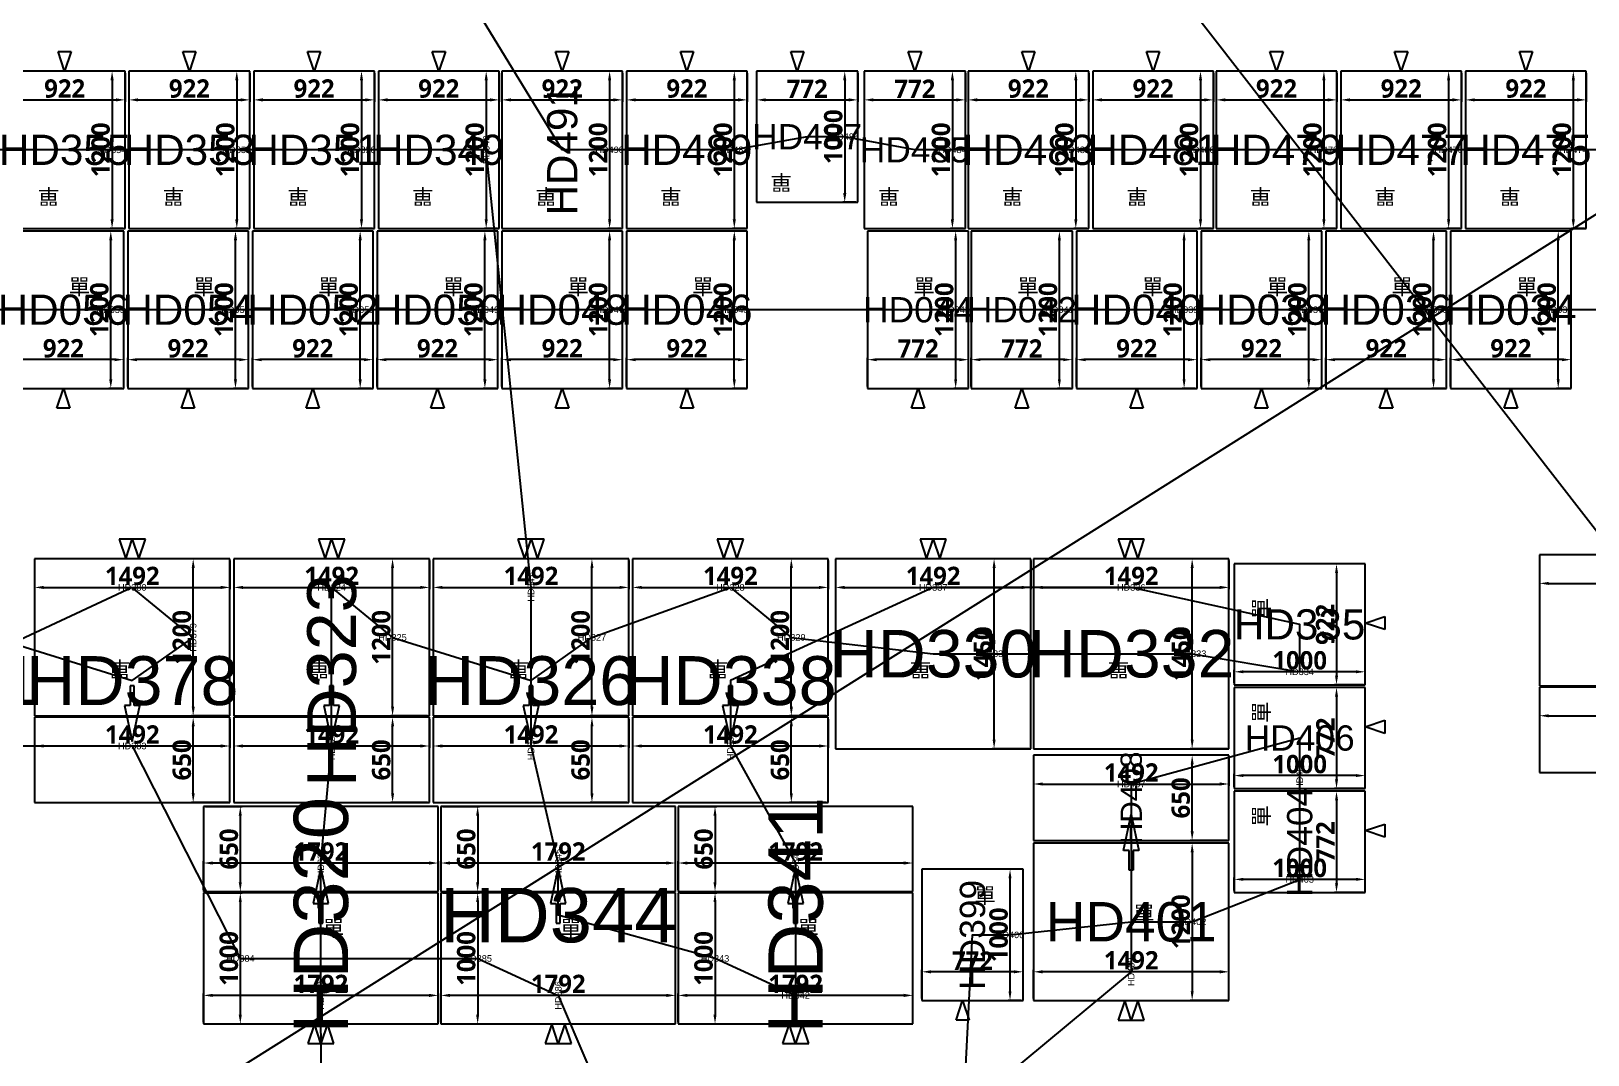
# Model space of a CAD drawing. Header units: millimetres. Extents: x -5972 to 42157, y -1056 to 27932.
# Drawn here: x 23987 to 35871, y 12348 to 20159 of the extents above; entities that cross this region are included whole.
import ezdxf
from ezdxf.enums import TextEntityAlignment as Align

# ---------------------------------------------------------------- set-up
doc = ezdxf.new("R2010")
doc.units = ezdxf.units.MM
for name, color, linetype in [('PREDICTION_ROUTE', 5, 'Continuous'), ('ROUTE_TEXT', 3, 'Continuous'), ('動線', 6, 'Continuous'), ('單層倉', 5, 'Continuous'), ('文字', 7, 'Continuous'), ('標註', 252, 'Continuous')]:
    doc.layers.add(name, color=color, linetype=linetype)
doc.styles.get("Standard").update_dxf_attribs({"font": 'arial.ttf'})
doc.styles.add('新細明體', font='')
doc.styles.add('黑體', font='')
doc.styles.get('新細明體').set_extended_font_data('PMingLiU')
doc.styles.get('黑體').set_extended_font_data('Microsoft JhengHei', bold=True)

msp = doc.modelspace()

# ---------------------------------------------------------------- linework, layer by layer
at = {"layer": 'PREDICTION_ROUTE'}
for points in [[(36247, 15946), (32009, 21402), (31431, 26332), (31431, 26994), (31431, 27442), (30816, 26664), (30386, 26714), (30024, 26714), (28543, 26994), (28543, 27442), (27928, 26664), (27518, 26714), (27231, 26714), (28543, 26332), (32638, 26664), (33253, 26332), (34460, 26664), (34925, 26994), (34925, 27442), (36162, 26714)], [(41557, 22301), (8144, 1286)], [(36350, 19254), (35760, 19254), (35398, 19254), (34808, 19254), (34446, 19254), (33856, 19254), (33494, 19254), (32914, 19254), (32552, 19254), (31962, 19254), (31600, 19254), (31020, 19254), (30733, 19254), (30198, 19354), (29911, 19354), (29355, 19254), (28993, 19254), (28403, 19254), (28041, 19254), (26727, 21402)], [(26205, 11065), (26199, 12802), (26199, 13414), (26199, 13812), (26281, 14705), (26281, 15204), (26281, 15915), (26746, 15534), (27803, 15204), (28268, 15534), (29325, 15915), (29790, 15534), (30873, 15409), (31338, 15409), (32385, 15409), (32850, 15409), (33671, 15271), (33671, 15633), (32385, 15915), (30873, 15915), (29325, 15204), (29325, 14705), (29823, 13812), (29823, 13414), (29823, 12802), (29208, 13084), (28011, 13414), (28011, 13812), (27803, 14705), (27803, 15915), (27461, 19254), (27099, 19254), (26509, 19254), (26147, 19254), (25557, 19254), (25195, 19254), (24605, 19254), (24243, 19254), (23663, 19254)], [(36875, 18034), (35645, 18034), (35283, 18034), (34693, 18034), (34331, 18034), (33741, 18034), (33379, 18034), (32789, 18034), (32427, 18034), (31837, 18034), (31550, 18034), (31045, 18034), (30758, 18034), (29355, 18034), (28993, 18034), (28403, 18034), (28041, 18034), (27451, 18034), (27089, 18034), (26499, 18034), (26137, 18034), (25547, 18034), (25185, 18034), (24595, 18034), (24233, 18034), (23643, 18034)], [(23702, 15534), (24759, 15204), (25224, 15534), (24759, 15915), (23237, 15204)], [(31061, 11065), (31173, 13264), (31460, 13264), (32385, 13364), (32850, 13364), (33671, 13687), (33671, 13974), (33671, 14479), (33671, 14766), (32385, 14415), (32385, 14309), (32385, 12982), (26205, 7853)], [(23237, 14705), (24759, 14705), (25584, 13084), (27396, 13084), (28011, 12802), (28916, 10684)]]:
    msp.add_lwpolyline(points, dxfattribs=at)
at = {"layer": '動線', "lineweight": -3}
for p, q in [((24243, 19854), (24193, 20004)), ((24193, 20004), (24293, 20004)), ((24243, 19854), (24193, 20004)), ((24193, 20004), (24293, 20004)), ((24293, 20004), (24243, 19854)), ((24293, 20004), (24243, 19854)), ((25195, 19854), (25145, 20004)), ((25145, 20004), (25245, 20004)), ((25195, 19854), (25145, 20004)), ((25145, 20004), (25245, 20004)), ((25245, 20004), (25195, 19854)), ((25245, 20004), (25195, 19854)), ((26147, 19854), (26097, 20004)), ((26097, 20004), (26197, 20004)), ((26147, 19854), (26097, 20004)), ((26097, 20004), (26197, 20004)), ((26197, 20004), (26147, 19854)), ((26197, 20004), (26147, 19854)), ((27099, 19854), (27049, 20004)), ((27049, 20004), (27149, 20004)), ((27099, 19854), (27049, 20004)), ((27049, 20004), (27149, 20004)), ((27149, 20004), (27099, 19854)), ((27149, 20004), (27099, 19854)), ((28041, 19854), (27991, 20004)), ((27991, 20004), (28091, 20004)), ((28041, 19854), (27991, 20004)), ((27991, 20004), (28091, 20004)), ((28091, 20004), (28041, 19854)), ((28091, 20004), (28041, 19854)), ((28993, 19854), (28943, 20004)), ((28943, 20004), (29043, 20004)), ((28993, 19854), (28943, 20004)), ((28943, 20004), (29043, 20004)), ((29043, 20004), (28993, 19854)), ((29043, 20004), (28993, 19854)), ((29836, 19854), (29786, 20004)), ((29786, 20004), (29886, 20004)), ((29836, 19854), (29786, 20004)), ((29786, 20004), (29886, 20004)), ((29886, 20004), (29836, 19854)), ((29886, 20004), (29836, 19854)), ((30733, 19854), (30683, 20004)), ((30683, 20004), (30783, 20004)), ((30783, 20004), (30733, 19854)), ((31600, 19854), (31550, 20004)), ((31550, 20004), (31650, 20004)), ((31600, 19854), (31550, 20004)), ((31550, 20004), (31650, 20004)), ((31650, 20004), (31600, 19854)), ((31650, 20004), (31600, 19854)), ((32552, 19854), (32502, 20004)), ((32502, 20004), (32602, 20004)), ((32552, 19854), (32502, 20004)), ((32502, 20004), (32602, 20004)), ((32602, 20004), (32552, 19854)), ((32602, 20004), (32552, 19854)), ((33494, 19854), (33444, 20004)), ((33444, 20004), (33544, 20004)), ((33494, 19854), (33444, 20004)), ((33444, 20004), (33544, 20004)), ((33544, 20004), (33494, 19854)), ((33544, 20004), (33494, 19854)), ((34446, 19854), (34396, 20004)), ((34396, 20004), (34496, 20004)), ((34446, 19854), (34396, 20004)), ((34396, 20004), (34496, 20004)), ((34496, 20004), (34446, 19854)), ((34496, 20004), (34446, 19854)), ((35398, 19854), (35348, 20004)), ((35348, 20004), (35448, 20004)), ((35398, 19854), (35348, 20004)), ((35348, 20004), (35448, 20004)), ((35448, 20004), (35398, 19854)), ((35448, 20004), (35398, 19854)), ((24183, 17284), (24233, 17434)), ((24183, 17284), (24233, 17434)), ((24233, 17434), (24283, 17284)), ((24233, 17434), (24283, 17284)), ((25135, 17284), (25185, 17434)), ((25135, 17284), (25185, 17434)), ((25185, 17434), (25235, 17284)), ((25185, 17434), (25235, 17284)), ((26087, 17284), (26137, 17434)), ((26137, 17434), (26187, 17284)), ((27039, 17284), (27089, 17434)), ((27039, 17284), (27089, 17434)), ((27089, 17434), (27139, 17284)), ((27089, 17434), (27139, 17284)), ((27991, 17284), (28041, 17434)), ((27991, 17284), (28041, 17434)), ((28041, 17434), (28091, 17284)), ((28041, 17434), (28091, 17284)), ((28943, 17284), (28993, 17434)), ((28943, 17284), (28993, 17434)), ((28993, 17434), (29043, 17284)), ((28993, 17434), (29043, 17284)), ((30708, 17284), (30758, 17434)), ((30708, 17284), (30758, 17434)), ((30758, 17434), (30808, 17284)), ((30758, 17434), (30808, 17284)), ((31500, 17284), (31550, 17434)), ((31500, 17284), (31550, 17434)), ((31550, 17434), (31600, 17284)), ((31550, 17434), (31600, 17284)), ((32377, 17284), (32427, 17434)), ((32427, 17434), (32477, 17284)), ((33329, 17284), (33379, 17434)), ((33329, 17284), (33379, 17434)), ((33379, 17434), (33429, 17284)), ((33379, 17434), (33429, 17284)), ((34281, 17284), (34331, 17434)), ((34281, 17284), (34331, 17434)), ((34331, 17434), (34381, 17284)), ((34331, 17434), (34381, 17284)), ((35233, 17284), (35283, 17434)), ((35233, 17284), (35283, 17434)), ((35283, 17434), (35333, 17284)), ((35283, 17434), (35333, 17284)), ((24283, 17284), (24183, 17284)), ((24283, 17284), (24183, 17284)), ((25235, 17284), (25135, 17284)), ((25235, 17284), (25135, 17284)), ((26187, 17284), (26087, 17284)), ((27139, 17284), (27039, 17284)), ((27139, 17284), (27039, 17284)), ((28091, 17284), (27991, 17284)), ((28091, 17284), (27991, 17284)), ((29043, 17284), (28943, 17284)), ((29043, 17284), (28943, 17284)), ((30808, 17284), (30708, 17284)), ((30808, 17284), (30708, 17284)), ((31600, 17284), (31500, 17284)), ((31600, 17284), (31500, 17284)), ((32477, 17284), (32377, 17284)), ((33429, 17284), (33329, 17284)), ((33429, 17284), (33329, 17284)), ((34381, 17284), (34281, 17284)), ((34381, 17284), (34281, 17284)), ((35333, 17284), (35233, 17284)), ((35333, 17284), (35233, 17284)), ((24759, 16284), (24659, 16284)), ((24659, 16284), (24709, 16134)), ((24709, 16134), (24759, 16284)), ((24859, 16284), (24759, 16284)), ((24759, 16284), (24809, 16134)), ((24809, 16134), (24859, 16284)), ((26281, 16284), (26181, 16284)), ((26181, 16284), (26231, 16134)), ((26231, 16134), (26281, 16284)), ((26381, 16284), (26281, 16284)), ((26281, 16284), (26331, 16134)), ((26331, 16134), (26381, 16284)), ((27803, 16284), (27703, 16284)), ((27703, 16284), (27753, 16134)), ((27753, 16134), (27803, 16284)), ((27903, 16284), (27803, 16284)), ((27803, 16284), (27853, 16134)), ((27853, 16134), (27903, 16284)), ((29325, 16284), (29225, 16284)), ((29225, 16284), (29275, 16134)), ((29275, 16134), (29325, 16284)), ((29425, 16284), (29325, 16284)), ((29325, 16284), (29375, 16134)), ((29375, 16134), (29425, 16284)), ((30873, 16284), (30773, 16284)), ((30773, 16284), (30823, 16134)), ((30823, 16134), (30873, 16284)), ((30973, 16284), (30873, 16284)), ((30873, 16284), (30923, 16134)), ((30923, 16134), (30973, 16284)), ((32385, 16284), (32285, 16284)), ((32285, 16284), (32335, 16134)), ((32335, 16134), (32385, 16284)), ((32485, 16284), (32385, 16284)), ((32385, 16284), (32435, 16134)), ((32435, 16134), (32485, 16284)), ((34171, 15643), (34321, 15693)), ((34171, 15643), (34321, 15693)), ((34321, 15693), (34321, 15593)), ((34321, 15693), (34321, 15593)), ((34321, 15593), (34171, 15643)), ((34321, 15593), (34171, 15643)), ((24774, 15165), (24744, 15165)), ((24744, 15165), (24744, 15015)), ((24774, 15015), (24774, 15165)), ((26296, 15165), (26266, 15165)), ((26266, 15165), (26266, 15015)), ((26296, 15015), (26296, 15165)), ((27818, 15165), (27788, 15165)), ((27788, 15165), (27788, 15015)), ((27818, 15015), (27818, 15165)), ((29340, 15165), (29310, 15165)), ((29310, 15165), (29310, 15015)), ((29340, 15015), (29340, 15165)), ((24744, 15015), (24700, 15015)), ((24700, 15015), (24759, 14740)), ((24759, 14740), (24818, 15015)), ((24818, 15015), (24774, 15015)), ((26266, 15015), (26222, 15015)), ((26222, 15015), (26281, 14740)), ((26281, 14740), (26340, 15015)), ((26340, 15015), (26296, 15015)), ((27788, 15015), (27744, 15015)), ((27744, 15015), (27803, 14740)), ((27803, 14740), (27862, 15015)), ((27862, 15015), (27818, 15015)), ((29310, 15015), (29266, 15015)), ((29266, 15015), (29325, 14740)), ((29325, 14740), (29384, 15015)), ((29384, 15015), (29340, 15015)), ((34171, 14851), (34321, 14901)), ((34171, 14851), (34321, 14901)), ((34321, 14901), (34321, 14801)), ((34321, 14901), (34321, 14801)), ((34321, 14801), (34171, 14851)), ((34321, 14801), (34171, 14851)), ((32326, 13908), (32385, 14183)), ((32385, 14183), (32444, 13908)), ((34171, 14059), (34321, 14109)), ((34171, 14059), (34321, 14109)), ((34321, 14009), (34171, 14059)), ((34321, 14009), (34171, 14059)), ((34321, 14109), (34321, 14009)), ((34321, 14109), (34321, 14009)), ((32370, 13908), (32326, 13908)), ((32370, 13758), (32370, 13908)), ((32400, 13908), (32400, 13758)), ((32444, 13908), (32400, 13908)), ((26199, 13778), (26140, 13503)), ((26258, 13503), (26199, 13778)), ((28011, 13778), (27952, 13503)), ((28070, 13503), (28011, 13778)), ((29823, 13778), (29764, 13503)), ((29882, 13503), (29823, 13778)), ((32400, 13758), (32370, 13758)), ((26140, 13503), (26184, 13503)), ((26184, 13503), (26184, 13353)), ((26214, 13353), (26214, 13503)), ((26214, 13503), (26258, 13503)), ((27952, 13503), (27996, 13503)), ((27996, 13503), (27996, 13353)), ((28026, 13353), (28026, 13503)), ((28026, 13503), (28070, 13503)), ((29764, 13503), (29808, 13503)), ((29808, 13503), (29808, 13353)), ((29838, 13353), (29838, 13503)), ((29838, 13503), (29882, 13503)), ((26184, 13353), (26214, 13353)), ((27996, 13353), (28026, 13353)), ((29808, 13353), (29838, 13353)), ((31048, 12614), (31098, 12764)), ((31048, 12614), (31098, 12764)), ((31098, 12764), (31148, 12614)), ((31098, 12764), (31148, 12614)), ((32335, 12764), (32285, 12614)), ((32385, 12614), (32335, 12764)), ((32435, 12764), (32385, 12614)), ((32485, 12614), (32435, 12764)), ((31148, 12614), (31048, 12614)), ((31148, 12614), (31048, 12614)), ((32285, 12614), (32385, 12614)), ((32385, 12614), (32485, 12614)), ((26149, 12584), (26099, 12434)), ((26199, 12434), (26149, 12584)), ((26249, 12584), (26199, 12434)), ((26299, 12434), (26249, 12584)), ((27961, 12584), (27911, 12434)), ((28011, 12434), (27961, 12584)), ((28061, 12584), (28011, 12434)), ((28111, 12434), (28061, 12584)), ((29773, 12584), (29723, 12434)), ((29823, 12434), (29773, 12584)), ((29873, 12584), (29823, 12434)), ((29923, 12434), (29873, 12584)), ((26099, 12434), (26199, 12434)), ((26199, 12434), (26299, 12434)), ((27911, 12434), (28011, 12434)), ((28011, 12434), (28111, 12434)), ((29723, 12434), (29823, 12434)), ((29823, 12434), (29923, 12434))]:
    msp.add_line(p, q, dxfattribs=at)
at = {"layer": '單層倉'}
for p, q in [((24704, 19854), (23782, 19854)), ((24704, 18654), (24704, 19854)), ((25656, 19854), (24734, 19854)), ((24734, 19854), (24734, 18654)), ((25656, 18654), (25656, 19854)), ((26608, 19854), (25686, 19854)), ((25686, 19854), (25686, 18654)), ((26608, 18654), (26608, 19854)), ((27560, 19854), (26638, 19854)), ((26638, 19854), (26638, 18654)), ((27560, 18654), (27560, 19854)), ((28502, 19854), (27580, 19854)), ((27580, 19854), (27580, 18654)), ((28502, 18654), (28502, 19854)), ((29454, 19854), (28532, 19854)), ((28532, 19854), (28532, 18654)), ((29454, 18654), (29454, 19854)), ((30297, 19854), (29525, 19854)), ((29525, 19854), (29525, 18854)), ((30297, 18854), (30297, 19854)), ((31119, 19854), (30347, 19854)), ((30347, 19854), (30347, 18654)), ((31119, 18654), (31119, 19854)), ((32061, 19854), (31139, 19854)), ((31139, 19854), (31139, 18654)), ((32061, 18654), (32061, 19854)), ((33013, 19854), (32091, 19854)), ((32091, 19854), (32091, 18654)), ((33013, 18654), (33013, 19854)), ((33955, 19854), (33033, 19854)), ((33033, 19854), (33033, 18654)), ((33955, 18654), (33955, 19854)), ((34907, 19854), (33985, 19854)), ((33985, 19854), (33985, 18654)), ((34907, 18654), (34907, 19854)), ((35859, 19854), (34937, 19854)), ((34937, 19854), (34937, 18654)), ((35859, 18654), (35859, 19854)), ((29525, 18854), (30297, 18854)), ((24694, 18634), (23772, 18634)), ((23782, 18654), (24704, 18654)), ((24694, 17434), (24694, 18634)), ((25646, 18634), (24724, 18634)), ((24724, 18634), (24724, 17434)), ((24734, 18654), (25656, 18654)), ((25646, 17434), (25646, 18634)), ((26598, 18634), (25676, 18634)), ((25676, 18634), (25676, 17434)), ((25686, 18654), (26608, 18654)), ((26598, 17434), (26598, 18634)), ((27550, 18634), (26628, 18634)), ((26628, 18634), (26628, 17434)), ((26638, 18654), (27560, 18654)), ((27550, 17434), (27550, 18634)), ((27580, 18654), (28502, 18654)), ((28502, 18634), (27580, 18634)), ((27580, 18634), (27580, 17434)), ((28502, 17434), (28502, 18634)), ((28532, 18654), (29454, 18654)), ((29454, 18634), (28532, 18634)), ((28532, 18634), (28532, 17434)), ((29454, 17434), (29454, 18634)), ((30347, 18654), (31119, 18654)), ((31144, 18634), (30372, 18634)), ((30372, 18634), (30372, 17434)), ((31139, 18654), (32061, 18654)), ((31144, 17434), (31144, 18634)), ((31936, 18634), (31164, 18634)), ((31164, 18634), (31164, 17434)), ((31936, 17434), (31936, 18634)), ((32888, 18634), (31966, 18634)), ((31966, 18634), (31966, 17434)), ((32091, 18654), (33013, 18654)), ((32888, 17434), (32888, 18634)), ((33840, 18634), (32918, 18634)), ((32918, 18634), (32918, 17434)), ((33033, 18654), (33955, 18654)), ((33840, 17434), (33840, 18634)), ((34792, 18634), (33870, 18634)), ((33870, 18634), (33870, 17434)), ((33985, 18654), (34907, 18654)), ((34792, 17434), (34792, 18634)), ((35744, 18634), (34822, 18634)), ((34822, 18634), (34822, 17434)), ((34937, 18654), (35859, 18654)), ((35744, 17434), (35744, 18634)), ((23772, 17434), (24694, 17434)), ((24724, 17434), (25646, 17434)), ((25676, 17434), (26598, 17434)), ((26628, 17434), (27550, 17434)), ((27580, 17434), (28502, 17434)), ((28532, 17434), (29454, 17434)), ((30372, 17434), (31144, 17434)), ((31164, 17434), (31936, 17434)), ((31966, 17434), (32888, 17434)), ((32918, 17434), (33840, 17434)), ((33870, 17434), (34792, 17434)), ((34822, 17434), (35744, 17434)), ((36993, 16164), (35501, 16164)), ((35501, 16164), (35501, 15164)), ((25505, 16134), (24013, 16134)), ((24013, 16134), (24013, 14934)), ((25505, 14934), (25505, 16134)), ((27027, 16134), (25535, 16134)), ((25535, 16134), (25535, 14934)), ((27027, 14934), (27027, 16134)), ((28549, 16134), (27057, 16134)), ((27057, 16134), (27057, 14934)), ((28549, 14934), (28549, 16134)), ((30071, 16134), (28579, 16134)), ((28579, 16134), (28579, 14934)), ((30071, 14934), (30071, 16134)), ((31619, 16134), (30127, 16134)), ((30127, 16134), (30127, 14684)), ((31619, 14684), (31619, 16134)), ((33131, 16134), (31639, 16134)), ((31639, 16134), (31639, 14684)), ((33131, 14684), (33131, 16134)), ((34171, 16094), (33171, 16094)), ((33171, 16094), (33171, 15172)), ((34171, 15172), (34171, 16094)), ((33171, 15172), (34171, 15172)), ((34171, 15152), (33171, 15152)), ((33171, 15152), (33171, 14380)), ((34171, 14380), (34171, 15152)), ((35501, 15164), (36993, 15164)), ((36993, 15154), (35501, 15154)), ((35501, 15154), (35501, 14504)), ((24013, 14934), (25505, 14934)), ((25505, 14924), (24013, 14924)), ((24013, 14924), (24013, 14274)), ((25505, 14274), (25505, 14924)), ((25535, 14934), (27027, 14934)), ((27027, 14924), (25535, 14924)), ((25535, 14924), (25535, 14274)), ((27027, 14274), (27027, 14924)), ((27057, 14934), (28549, 14934)), ((28549, 14924), (27057, 14924)), ((27057, 14924), (27057, 14274)), ((28549, 14274), (28549, 14924)), ((28579, 14934), (30071, 14934)), ((30071, 14924), (28579, 14924)), ((28579, 14924), (28579, 14274)), ((30071, 14274), (30071, 14924)), ((30127, 14684), (31619, 14684)), ((31639, 14684), (33131, 14684)), ((33131, 14634), (31639, 14634)), ((31639, 14634), (31639, 13984)), ((33131, 13984), (33131, 14634)), ((35501, 14504), (36993, 14504)), ((33171, 14380), (34171, 14380)), ((24013, 14274), (25505, 14274)), ((25535, 14274), (27027, 14274)), ((27057, 14274), (28549, 14274)), ((28579, 14274), (30071, 14274)), ((34171, 14360), (33171, 14360)), ((33171, 14360), (33171, 13588)), ((34171, 13588), (34171, 14360)), ((27095, 14244), (25303, 14244)), ((25303, 14244), (25303, 13594)), ((27095, 13594), (27095, 14244)), ((28907, 14244), (27115, 14244)), ((27115, 14244), (27115, 13594)), ((28907, 13594), (28907, 14244)), ((30719, 14244), (28927, 14244)), ((28927, 14244), (28927, 13594)), ((30719, 13594), (30719, 14244)), ((31639, 13984), (33131, 13984)), ((33131, 13964), (31639, 13964)), ((31639, 13964), (31639, 12764)), ((33131, 12764), (33131, 13964)), ((31559, 13764), (30787, 13764)), ((30787, 13764), (30787, 12764)), ((31559, 12764), (31559, 13764)), ((25303, 13594), (27095, 13594)), ((27095, 13584), (25303, 13584)), ((25303, 13584), (25303, 12584)), ((27095, 12584), (27095, 13584)), ((27115, 13594), (28907, 13594)), ((28907, 13584), (27115, 13584)), ((27115, 13584), (27115, 12584)), ((28907, 12584), (28907, 13584)), ((28927, 13594), (30719, 13594)), ((30719, 13584), (28927, 13584)), ((28927, 13584), (28927, 12584)), ((30719, 12584), (30719, 13584)), ((33171, 13588), (34171, 13588)), ((30787, 12764), (31559, 12764)), ((31639, 12764), (33131, 12764)), ((25303, 12584), (27095, 12584)), ((27115, 12584), (28907, 12584)), ((28927, 12584), (30719, 12584))]:
    msp.add_line(p, q, dxfattribs=at)
at = {"layer": '標註', "color": 251}
for p, q in [((24690, 19854), (24591, 19854)), ((24690, 19854), (24591, 19854)), ((25642, 19854), (25543, 19854)), ((25642, 19854), (25543, 19854)), ((26594, 19854), (26495, 19854)), ((26594, 19854), (26495, 19854)), ((27546, 19854), (27447, 19854)), ((27546, 19854), (27447, 19854)), ((28488, 19854), (28389, 19854)), ((28488, 19854), (28389, 19854)), ((29440, 19854), (29341, 19854)), ((30283, 19854), (30184, 19854)), ((30283, 19854), (30184, 19854)), ((31105, 19854), (31006, 19854)), ((31105, 19854), (31006, 19854)), ((32047, 19854), (31948, 19854)), ((32047, 19854), (31948, 19854)), ((32999, 19854), (32900, 19854)), ((32999, 19854), (32900, 19854)), ((33941, 19854), (33842, 19854)), ((33941, 19854), (33842, 19854)), ((34893, 19854), (34794, 19854)), ((34893, 19854), (34794, 19854)), ((35845, 19854), (35746, 19854)), ((35845, 19854), (35746, 19854)), ((24605, 19784), (24605, 18724)), ((24605, 19784), (24605, 18724)), ((24704, 19840), (24704, 19621)), ((24704, 19840), (24704, 19621)), ((24734, 19840), (24734, 19621)), ((24734, 19840), (24734, 19621)), ((25557, 19784), (25557, 18724)), ((25557, 19784), (25557, 18724)), ((25656, 19840), (25656, 19621)), ((25656, 19840), (25656, 19621)), ((25686, 19840), (25686, 19621)), ((25686, 19840), (25686, 19621)), ((26509, 19784), (26509, 18724)), ((26509, 19784), (26509, 18724)), ((26608, 19840), (26608, 19621)), ((26608, 19840), (26608, 19621)), ((26638, 19840), (26638, 19621)), ((26638, 19840), (26638, 19621)), ((27461, 19784), (27461, 18724)), ((27461, 19784), (27461, 18724)), ((27560, 19840), (27560, 19621)), ((27560, 19840), (27560, 19621)), ((27580, 19840), (27580, 19621)), ((27580, 19840), (27580, 19621)), ((28403, 19784), (28403, 18724)), ((28403, 19784), (28403, 18724)), ((28502, 19840), (28502, 19621)), ((28502, 19840), (28502, 19621)), ((28532, 19840), (28532, 19621)), ((28532, 19840), (28532, 19621)), ((29355, 19784), (29355, 18724)), ((29454, 19840), (29454, 19621)), ((29454, 19840), (29454, 19621)), ((29525, 19840), (29525, 19621)), ((29525, 19840), (29525, 19621)), ((30198, 19784), (30198, 18924)), ((30198, 19784), (30198, 18924)), ((30297, 19840), (30297, 19621)), ((30297, 19840), (30297, 19621)), ((30347, 19840), (30347, 19621)), ((30347, 19840), (30347, 19621)), ((31020, 19784), (31020, 18724)), ((31020, 19784), (31020, 18724)), ((31119, 19840), (31119, 19621)), ((31119, 19840), (31119, 19621)), ((31139, 19840), (31139, 19621)), ((31139, 19840), (31139, 19621)), ((31962, 19784), (31962, 18724)), ((31962, 19784), (31962, 18724)), ((32061, 19840), (32061, 19621)), ((32061, 19840), (32061, 19621)), ((32091, 19840), (32091, 19621)), ((32091, 19840), (32091, 19621)), ((32914, 19784), (32914, 18724)), ((32914, 19784), (32914, 18724)), ((33013, 19840), (33013, 19621)), ((33013, 19840), (33013, 19621)), ((33033, 19840), (33033, 19621)), ((33033, 19840), (33033, 19621)), ((33856, 19784), (33856, 18724)), ((33856, 19784), (33856, 18724)), ((33955, 19840), (33955, 19621)), ((33955, 19840), (33955, 19621)), ((33985, 19840), (33985, 19621)), ((33985, 19840), (33985, 19621)), ((34808, 19784), (34808, 18724)), ((34808, 19784), (34808, 18724)), ((34907, 19840), (34907, 19621)), ((34907, 19840), (34907, 19621)), ((34937, 19840), (34937, 19621)), ((34937, 19840), (34937, 19621)), ((35760, 19784), (35760, 18724)), ((35760, 19784), (35760, 18724)), ((35859, 19840), (35859, 19621)), ((35859, 19840), (35859, 19621)), ((23852, 19635), (24634, 19635)), ((23852, 19635), (24634, 19635)), ((24804, 19635), (25586, 19635)), ((24804, 19635), (25586, 19635)), ((25756, 19635), (26538, 19635)), ((25756, 19635), (26538, 19635)), ((26708, 19635), (27490, 19635)), ((26708, 19635), (27490, 19635)), ((27650, 19635), (28432, 19635)), ((27650, 19635), (28432, 19635)), ((28602, 19635), (29384, 19635)), ((28602, 19635), (29384, 19635)), ((29595, 19635), (30227, 19635)), ((29595, 19635), (30227, 19635)), ((30417, 19635), (31049, 19635)), ((30417, 19635), (31049, 19635)), ((31209, 19635), (31991, 19635)), ((31209, 19635), (31991, 19635)), ((32161, 19635), (32943, 19635)), ((32161, 19635), (32943, 19635)), ((33103, 19635), (33885, 19635)), ((33103, 19635), (33885, 19635)), ((34055, 19635), (34837, 19635)), ((34055, 19635), (34837, 19635)), ((35007, 19635), (35789, 19635)), ((35007, 19635), (35789, 19635)), ((30283, 18854), (30184, 18854)), ((30283, 18854), (30184, 18854)), ((24680, 18634), (24581, 18634)), ((24690, 18654), (24591, 18654)), ((24690, 18654), (24591, 18654)), ((24595, 17504), (24595, 18564)), ((25632, 18634), (25533, 18634)), ((25642, 18654), (25543, 18654)), ((25642, 18654), (25543, 18654)), ((25547, 17504), (25547, 18564)), ((26584, 18634), (26485, 18634)), ((26594, 18654), (26495, 18654)), ((26594, 18654), (26495, 18654)), ((26499, 17504), (26499, 18564)), ((27536, 18634), (27437, 18634)), ((27546, 18654), (27447, 18654)), ((27546, 18654), (27447, 18654)), ((27451, 17504), (27451, 18564)), ((28488, 18654), (28389, 18654)), ((28488, 18654), (28389, 18654)), ((28488, 18634), (28389, 18634)), ((28403, 17504), (28403, 18564)), ((29440, 18654), (29341, 18654)), ((29440, 18634), (29341, 18634)), ((29355, 17504), (29355, 18564)), ((31105, 18654), (31006, 18654)), ((31105, 18654), (31006, 18654)), ((31130, 18634), (31031, 18634)), ((31045, 17504), (31045, 18564)), ((31922, 18634), (31823, 18634)), ((31837, 17504), (31837, 18564)), ((32047, 18654), (31948, 18654)), ((32047, 18654), (31948, 18654)), ((32874, 18634), (32775, 18634)), ((32789, 17504), (32789, 18564)), ((32999, 18654), (32900, 18654)), ((32999, 18654), (32900, 18654)), ((33826, 18634), (33727, 18634)), ((33741, 17504), (33741, 18564)), ((33941, 18654), (33842, 18654)), ((33941, 18654), (33842, 18654)), ((34778, 18634), (34679, 18634)), ((34693, 17504), (34693, 18564)), ((34893, 18654), (34794, 18654)), ((34893, 18654), (34794, 18654)), ((35730, 18634), (35631, 18634)), ((35645, 17504), (35645, 18564)), ((35845, 18654), (35746, 18654)), ((35845, 18654), (35746, 18654)), ((24624, 17653), (23842, 17653)), ((24624, 17653), (23842, 17653)), ((24694, 17448), (24694, 17667)), ((24694, 17448), (24694, 17667)), ((24724, 17448), (24724, 17667)), ((24724, 17448), (24724, 17667)), ((25576, 17653), (24794, 17653)), ((25576, 17653), (24794, 17653)), ((25646, 17448), (25646, 17667)), ((25646, 17448), (25646, 17667)), ((25676, 17448), (25676, 17667)), ((25676, 17448), (25676, 17667)), ((26528, 17653), (25746, 17653)), ((26528, 17653), (25746, 17653)), ((26598, 17448), (26598, 17667)), ((26598, 17448), (26598, 17667)), ((26628, 17448), (26628, 17667)), ((26628, 17448), (26628, 17667)), ((27480, 17653), (26698, 17653)), ((27480, 17653), (26698, 17653)), ((27550, 17448), (27550, 17667)), ((27550, 17448), (27550, 17667)), ((27580, 17448), (27580, 17667)), ((27580, 17448), (27580, 17667)), ((28432, 17653), (27650, 17653)), ((28432, 17653), (27650, 17653)), ((28502, 17448), (28502, 17667)), ((28502, 17448), (28502, 17667)), ((28532, 17448), (28532, 17667)), ((28532, 17448), (28532, 17667)), ((29384, 17653), (28602, 17653)), ((29384, 17653), (28602, 17653)), ((29454, 17448), (29454, 17667)), ((29454, 17448), (29454, 17667)), ((30372, 17448), (30372, 17667)), ((30372, 17448), (30372, 17667)), ((31074, 17653), (30442, 17653)), ((31074, 17653), (30442, 17653)), ((31144, 17448), (31144, 17667)), ((31144, 17448), (31144, 17667)), ((31164, 17448), (31164, 17667)), ((31164, 17448), (31164, 17667)), ((31866, 17653), (31234, 17653)), ((31866, 17653), (31234, 17653)), ((31936, 17448), (31936, 17667)), ((31936, 17448), (31936, 17667)), ((31966, 17448), (31966, 17667)), ((31966, 17448), (31966, 17667)), ((32818, 17653), (32036, 17653)), ((32818, 17653), (32036, 17653)), ((32888, 17448), (32888, 17667)), ((32888, 17448), (32888, 17667)), ((32918, 17448), (32918, 17667)), ((32918, 17448), (32918, 17667)), ((33770, 17653), (32988, 17653)), ((33770, 17653), (32988, 17653)), ((33840, 17448), (33840, 17667)), ((33840, 17448), (33840, 17667)), ((33870, 17448), (33870, 17667)), ((33870, 17448), (33870, 17667)), ((34722, 17653), (33940, 17653)), ((34722, 17653), (33940, 17653)), ((34792, 17448), (34792, 17667)), ((34792, 17448), (34792, 17667)), ((34822, 17448), (34822, 17667)), ((34822, 17448), (34822, 17667)), ((35674, 17653), (34892, 17653)), ((35674, 17653), (34892, 17653)), ((35744, 17448), (35744, 17667)), ((35744, 17448), (35744, 17667)), ((24680, 17434), (24581, 17434)), ((25632, 17434), (25533, 17434)), ((26584, 17434), (26485, 17434)), ((27536, 17434), (27437, 17434)), ((28488, 17434), (28389, 17434)), ((29440, 17434), (29341, 17434)), ((31130, 17434), (31031, 17434)), ((31922, 17434), (31823, 17434)), ((32874, 17434), (32775, 17434)), ((33826, 17434), (33727, 17434)), ((34778, 17434), (34679, 17434)), ((35730, 17434), (35631, 17434)), ((24013, 16120), (24013, 15901)), ((25491, 16134), (25210, 16134)), ((25224, 15004), (25224, 16064)), ((25505, 16120), (25505, 15901)), ((25535, 16120), (25535, 15901)), ((27013, 16134), (26732, 16134)), ((26746, 15004), (26746, 16064)), ((27027, 16120), (27027, 15901)), ((27057, 16120), (27057, 15901)), ((28535, 16134), (28254, 16134)), ((28268, 15004), (28268, 16064)), ((28549, 16120), (28549, 15901)), ((28579, 16120), (28579, 15901)), ((30057, 16134), (29776, 16134)), ((29790, 15004), (29790, 16064)), ((30071, 16120), (30071, 15901)), ((30127, 16120), (30127, 15901)), ((31605, 16134), (31324, 16134)), ((31338, 14754), (31338, 16064)), ((31619, 16120), (31619, 15901)), ((31639, 16120), (31639, 15901)), ((33117, 16134), (32836, 16134)), ((32850, 14754), (32850, 16064)), ((33131, 16120), (33131, 15901)), ((34157, 16094), (33938, 16094)), ((34157, 16094), (33938, 16094)), ((35501, 16150), (35501, 15932)), ((33952, 16024), (33952, 15242)), ((33952, 16024), (33952, 15242)), ((35571, 15946), (36923, 15946)), ((24083, 15915), (25435, 15915)), ((25605, 15915), (26957, 15915)), ((27127, 15915), (28479, 15915)), ((28649, 15915), (30001, 15915)), ((30197, 15915), (31549, 15915)), ((31709, 15915), (33061, 15915)), ((33171, 15186), (33171, 15285)), ((34101, 15271), (33241, 15271)), ((34171, 15186), (34171, 15285)), ((34157, 15172), (33938, 15172)), ((34157, 15172), (33938, 15172)), ((34157, 15152), (33938, 15152)), ((34157, 15152), (33938, 15152)), ((35501, 15140), (35501, 14922)), ((33952, 15082), (33952, 14450)), ((33952, 15082), (33952, 14450)), ((24013, 14910), (24013, 14691)), ((25491, 14934), (25210, 14934)), ((25491, 14924), (25210, 14924)), ((25505, 14910), (25505, 14691)), ((25535, 14910), (25535, 14691)), ((27013, 14934), (26732, 14934)), ((27013, 14924), (26732, 14924)), ((27027, 14910), (27027, 14691)), ((27057, 14910), (27057, 14691)), ((28535, 14934), (28254, 14934)), ((28535, 14924), (28254, 14924)), ((28549, 14910), (28549, 14691)), ((28579, 14910), (28579, 14691)), ((30057, 14934), (29776, 14934)), ((30057, 14924), (29776, 14924)), ((30071, 14910), (30071, 14691)), ((35571, 14936), (36923, 14936)), ((25224, 14344), (25224, 14854)), ((26746, 14344), (26746, 14854)), ((28268, 14344), (28268, 14854)), ((29790, 14344), (29790, 14854)), ((24083, 14705), (25435, 14705)), ((25605, 14705), (26957, 14705)), ((27127, 14705), (28479, 14705)), ((28649, 14705), (30001, 14705)), ((31605, 14684), (31324, 14684)), ((31639, 14620), (31639, 14401)), ((33117, 14684), (32836, 14684)), ((33117, 14634), (32836, 14634)), ((33131, 14620), (33131, 14401)), ((32850, 14054), (32850, 14564)), ((31709, 14415), (33061, 14415)), ((33171, 14394), (33171, 14493)), ((34101, 14479), (33241, 14479)), ((34157, 14380), (33938, 14380)), ((34157, 14380), (33938, 14380)), ((34171, 14394), (34171, 14493)), ((25491, 14274), (25210, 14274)), ((27013, 14274), (26732, 14274)), ((28535, 14274), (28254, 14274)), ((30057, 14274), (29776, 14274)), ((34157, 14360), (33938, 14360)), ((34157, 14360), (33938, 14360)), ((33952, 14290), (33952, 13658)), ((33952, 14290), (33952, 13658)), ((25317, 14244), (25598, 14244)), ((25584, 14174), (25584, 13664)), ((27129, 14244), (27410, 14244)), ((27396, 14174), (27396, 13664)), ((28941, 14244), (29222, 14244)), ((29208, 14174), (29208, 13664)), ((33117, 13984), (32836, 13984)), ((33117, 13964), (32836, 13964)), ((25303, 13608), (25303, 13826)), ((27025, 13812), (25373, 13812)), ((27095, 13608), (27095, 13826)), ((27115, 13608), (27115, 13826)), ((28837, 13812), (27185, 13812)), ((28907, 13608), (28907, 13826)), ((28927, 13608), (28927, 13826)), ((30649, 13812), (28997, 13812)), ((30719, 13608), (30719, 13826)), ((32850, 13894), (32850, 12834)), ((31545, 13764), (31446, 13764)), ((31460, 12834), (31460, 13694)), ((33171, 13602), (33171, 13701)), ((34101, 13687), (33241, 13687)), ((34171, 13602), (34171, 13701)), ((25317, 13594), (25598, 13594)), ((25317, 13584), (25598, 13584)), ((27129, 13594), (27410, 13594)), ((27129, 13584), (27410, 13584)), ((28941, 13594), (29222, 13594)), ((28941, 13584), (29222, 13584)), ((34157, 13588), (33938, 13588)), ((34157, 13588), (33938, 13588)), ((25584, 13514), (25584, 12654)), ((27396, 13514), (27396, 12654)), ((29208, 13514), (29208, 12654)), ((30787, 12778), (30787, 12996)), ((30787, 12778), (30787, 12996)), ((31489, 12982), (30857, 12982)), ((31489, 12982), (30857, 12982)), ((31559, 12778), (31559, 12996)), ((31559, 12778), (31559, 12996)), ((31639, 12778), (31639, 12996)), ((33061, 12982), (31709, 12982)), ((33131, 12778), (33131, 12996)), ((25303, 12598), (25303, 12816)), ((27025, 12802), (25373, 12802)), ((27095, 12598), (27095, 12816)), ((27115, 12598), (27115, 12816)), ((28837, 12802), (27185, 12802)), ((28907, 12598), (28907, 12816)), ((28927, 12598), (28927, 12816)), ((30649, 12802), (28997, 12802)), ((30719, 12598), (30719, 12816)), ((31545, 12764), (31446, 12764)), ((33117, 12764), (32836, 12764)), ((25317, 12584), (25598, 12584)), ((27129, 12584), (27410, 12584)), ((28941, 12584), (29222, 12584))]:
    msp.add_line(p, q, dxfattribs=at)
for points in [[(24593, 19784), (24617, 19784), (24605, 19854)], [(24593, 19784), (24617, 19784), (24605, 19854)], [(25545, 19784), (25569, 19784), (25557, 19854)], [(25545, 19784), (25569, 19784), (25557, 19854)], [(26497, 19784), (26521, 19784), (26509, 19854)], [(26497, 19784), (26521, 19784), (26509, 19854)], [(27449, 19784), (27473, 19784), (27461, 19854)], [(27449, 19784), (27473, 19784), (27461, 19854)], [(28391, 19784), (28415, 19784), (28403, 19854)], [(28391, 19784), (28415, 19784), (28403, 19854)], [(29343, 19784), (29367, 19784), (29355, 19854)], [(30186, 19784), (30210, 19784), (30198, 19854)], [(30186, 19784), (30210, 19784), (30198, 19854)], [(31008, 19784), (31032, 19784), (31020, 19854)], [(31008, 19784), (31032, 19784), (31020, 19854)], [(31950, 19784), (31974, 19784), (31962, 19854)], [(31950, 19784), (31974, 19784), (31962, 19854)], [(32902, 19784), (32926, 19784), (32914, 19854)], [(32902, 19784), (32926, 19784), (32914, 19854)], [(33844, 19784), (33868, 19784), (33856, 19854)], [(33844, 19784), (33868, 19784), (33856, 19854)], [(34796, 19784), (34820, 19784), (34808, 19854)], [(34796, 19784), (34820, 19784), (34808, 19854)], [(35748, 19784), (35772, 19784), (35760, 19854)], [(35748, 19784), (35772, 19784), (35760, 19854)], [(24634, 19647), (24634, 19623), (24704, 19635)], [(24634, 19647), (24634, 19623), (24704, 19635)], [(24804, 19647), (24804, 19623), (24734, 19635)], [(24804, 19647), (24804, 19623), (24734, 19635)], [(25586, 19647), (25586, 19623), (25656, 19635)], [(25586, 19647), (25586, 19623), (25656, 19635)], [(25756, 19647), (25756, 19623), (25686, 19635)], [(25756, 19647), (25756, 19623), (25686, 19635)], [(26538, 19647), (26538, 19623), (26608, 19635)], [(26538, 19647), (26538, 19623), (26608, 19635)], [(26708, 19647), (26708, 19623), (26638, 19635)], [(26708, 19647), (26708, 19623), (26638, 19635)], [(27490, 19647), (27490, 19623), (27560, 19635)], [(27490, 19647), (27490, 19623), (27560, 19635)], [(27650, 19647), (27650, 19623), (27580, 19635)], [(27650, 19647), (27650, 19623), (27580, 19635)], [(28432, 19647), (28432, 19623), (28502, 19635)], [(28432, 19647), (28432, 19623), (28502, 19635)], [(28602, 19647), (28602, 19623), (28532, 19635)], [(28602, 19647), (28602, 19623), (28532, 19635)], [(29384, 19647), (29384, 19623), (29454, 19635)], [(29384, 19647), (29384, 19623), (29454, 19635)], [(29595, 19647), (29595, 19623), (29525, 19635)], [(29595, 19647), (29595, 19623), (29525, 19635)], [(30227, 19647), (30227, 19623), (30297, 19635)], [(30227, 19647), (30227, 19623), (30297, 19635)], [(30417, 19647), (30417, 19623), (30347, 19635)], [(30417, 19647), (30417, 19623), (30347, 19635)], [(31049, 19647), (31049, 19623), (31119, 19635)], [(31049, 19647), (31049, 19623), (31119, 19635)], [(31209, 19647), (31209, 19623), (31139, 19635)], [(31209, 19647), (31209, 19623), (31139, 19635)], [(31991, 19647), (31991, 19623), (32061, 19635)], [(31991, 19647), (31991, 19623), (32061, 19635)], [(32161, 19647), (32161, 19623), (32091, 19635)], [(32161, 19647), (32161, 19623), (32091, 19635)], [(32943, 19647), (32943, 19623), (33013, 19635)], [(32943, 19647), (32943, 19623), (33013, 19635)], [(33103, 19647), (33103, 19623), (33033, 19635)], [(33103, 19647), (33103, 19623), (33033, 19635)], [(33885, 19647), (33885, 19623), (33955, 19635)], [(33885, 19647), (33885, 19623), (33955, 19635)], [(34055, 19647), (34055, 19623), (33985, 19635)], [(34055, 19647), (34055, 19623), (33985, 19635)], [(34837, 19647), (34837, 19623), (34907, 19635)], [(34837, 19647), (34837, 19623), (34907, 19635)], [(35007, 19647), (35007, 19623), (34937, 19635)], [(35007, 19647), (35007, 19623), (34937, 19635)], [(35789, 19647), (35789, 19623), (35859, 19635)], [(35789, 19647), (35789, 19623), (35859, 19635)], [(30186, 18924), (30210, 18924), (30198, 18854)], [(30186, 18924), (30210, 18924), (30198, 18854)], [(24593, 18724), (24617, 18724), (24605, 18654)], [(24593, 18724), (24617, 18724), (24605, 18654)], [(25545, 18724), (25569, 18724), (25557, 18654)], [(25545, 18724), (25569, 18724), (25557, 18654)], [(26497, 18724), (26521, 18724), (26509, 18654)], [(26497, 18724), (26521, 18724), (26509, 18654)], [(27449, 18724), (27473, 18724), (27461, 18654)], [(27449, 18724), (27473, 18724), (27461, 18654)], [(28391, 18724), (28415, 18724), (28403, 18654)], [(28391, 18724), (28415, 18724), (28403, 18654)], [(29343, 18724), (29367, 18724), (29355, 18654)], [(31008, 18724), (31032, 18724), (31020, 18654)], [(31008, 18724), (31032, 18724), (31020, 18654)], [(31950, 18724), (31974, 18724), (31962, 18654)], [(31950, 18724), (31974, 18724), (31962, 18654)], [(32902, 18724), (32926, 18724), (32914, 18654)], [(32902, 18724), (32926, 18724), (32914, 18654)], [(33844, 18724), (33868, 18724), (33856, 18654)], [(33844, 18724), (33868, 18724), (33856, 18654)], [(34796, 18724), (34820, 18724), (34808, 18654)], [(34796, 18724), (34820, 18724), (34808, 18654)], [(35748, 18724), (35772, 18724), (35760, 18654)], [(35748, 18724), (35772, 18724), (35760, 18654)], [(24583, 18564), (24607, 18564), (24595, 18634)], [(25535, 18564), (25559, 18564), (25547, 18634)], [(26487, 18564), (26511, 18564), (26499, 18634)], [(27439, 18564), (27463, 18564), (27451, 18634)], [(28391, 18564), (28415, 18564), (28403, 18634)], [(29343, 18564), (29367, 18564), (29355, 18634)], [(31033, 18564), (31056, 18564), (31045, 18634)], [(31825, 18564), (31848, 18564), (31837, 18634)], [(32777, 18564), (32800, 18564), (32789, 18634)], [(33729, 18564), (33752, 18564), (33741, 18634)], [(34681, 18564), (34704, 18564), (34693, 18634)], [(35633, 18564), (35656, 18564), (35645, 18634)], [(24624, 17664), (24624, 17641), (24694, 17653)], [(24624, 17664), (24624, 17641), (24694, 17653)], [(24794, 17664), (24794, 17641), (24724, 17653)], [(24794, 17664), (24794, 17641), (24724, 17653)], [(25576, 17664), (25576, 17641), (25646, 17653)], [(25576, 17664), (25576, 17641), (25646, 17653)], [(25746, 17664), (25746, 17641), (25676, 17653)], [(25746, 17664), (25746, 17641), (25676, 17653)], [(26528, 17664), (26528, 17641), (26598, 17653)], [(26528, 17664), (26528, 17641), (26598, 17653)], [(26698, 17664), (26698, 17641), (26628, 17653)], [(26698, 17664), (26698, 17641), (26628, 17653)], [(27480, 17664), (27480, 17641), (27550, 17653)], [(27480, 17664), (27480, 17641), (27550, 17653)], [(27650, 17664), (27650, 17641), (27580, 17653)], [(27650, 17664), (27650, 17641), (27580, 17653)], [(28432, 17664), (28432, 17641), (28502, 17653)], [(28432, 17664), (28432, 17641), (28502, 17653)], [(28602, 17664), (28602, 17641), (28532, 17653)], [(28602, 17664), (28602, 17641), (28532, 17653)], [(29384, 17664), (29384, 17641), (29454, 17653)], [(29384, 17664), (29384, 17641), (29454, 17653)], [(30442, 17664), (30442, 17641), (30372, 17653)], [(30442, 17664), (30442, 17641), (30372, 17653)], [(31074, 17664), (31074, 17641), (31144, 17653)], [(31074, 17664), (31074, 17641), (31144, 17653)], [(31234, 17664), (31234, 17641), (31164, 17653)], [(31234, 17664), (31234, 17641), (31164, 17653)], [(31866, 17664), (31866, 17641), (31936, 17653)], [(31866, 17664), (31866, 17641), (31936, 17653)], [(32036, 17664), (32036, 17641), (31966, 17653)], [(32036, 17664), (32036, 17641), (31966, 17653)], [(32818, 17664), (32818, 17641), (32888, 17653)], [(32818, 17664), (32818, 17641), (32888, 17653)], [(32988, 17664), (32988, 17641), (32918, 17653)], [(32988, 17664), (32988, 17641), (32918, 17653)], [(33770, 17664), (33770, 17641), (33840, 17653)], [(33770, 17664), (33770, 17641), (33840, 17653)], [(33940, 17664), (33940, 17641), (33870, 17653)], [(33940, 17664), (33940, 17641), (33870, 17653)], [(34722, 17664), (34722, 17641), (34792, 17653)], [(34722, 17664), (34722, 17641), (34792, 17653)], [(34892, 17664), (34892, 17641), (34822, 17653)], [(34892, 17664), (34892, 17641), (34822, 17653)], [(35674, 17664), (35674, 17641), (35744, 17653)], [(35674, 17664), (35674, 17641), (35744, 17653)], [(24583, 17504), (24607, 17504), (24595, 17434)], [(25535, 17504), (25559, 17504), (25547, 17434)], [(26487, 17504), (26511, 17504), (26499, 17434)], [(27439, 17504), (27463, 17504), (27451, 17434)], [(28391, 17504), (28415, 17504), (28403, 17434)], [(29343, 17504), (29367, 17504), (29355, 17434)], [(31033, 17504), (31056, 17504), (31045, 17434)], [(31825, 17504), (31848, 17504), (31837, 17434)], [(32777, 17504), (32800, 17504), (32789, 17434)], [(33729, 17504), (33752, 17504), (33741, 17434)], [(34681, 17504), (34704, 17504), (34693, 17434)], [(35633, 17504), (35656, 17504), (35645, 17434)], [(25213, 16064), (25236, 16064), (25224, 16134)], [(26735, 16064), (26758, 16064), (26746, 16134)], [(28257, 16064), (28280, 16064), (28268, 16134)], [(29779, 16064), (29802, 16064), (29790, 16134)], [(31327, 16064), (31350, 16064), (31338, 16134)], [(32839, 16064), (32862, 16064), (32850, 16134)], [(33941, 16024), (33964, 16024), (33952, 16094)], [(33941, 16024), (33964, 16024), (33952, 16094)], [(24083, 15927), (24083, 15903), (24013, 15915)], [(25435, 15927), (25435, 15903), (25505, 15915)], [(25605, 15927), (25605, 15903), (25535, 15915)], [(26957, 15927), (26957, 15903), (27027, 15915)], [(27127, 15927), (27127, 15903), (27057, 15915)], [(28479, 15927), (28479, 15903), (28549, 15915)], [(28649, 15927), (28649, 15903), (28579, 15915)], [(30001, 15927), (30001, 15903), (30071, 15915)], [(30197, 15927), (30197, 15903), (30127, 15915)], [(31549, 15927), (31549, 15903), (31619, 15915)], [(31709, 15927), (31709, 15903), (31639, 15915)], [(33061, 15927), (33061, 15903), (33131, 15915)], [(35571, 15957), (35571, 15934), (35501, 15946)], [(33241, 15283), (33241, 15260), (33171, 15271)], [(33941, 15242), (33964, 15242), (33952, 15172)], [(33941, 15242), (33964, 15242), (33952, 15172)], [(34101, 15283), (34101, 15260), (34171, 15271)], [(33941, 15082), (33964, 15082), (33952, 15152)], [(33941, 15082), (33964, 15082), (33952, 15152)], [(25213, 15004), (25236, 15004), (25224, 14934)], [(26735, 15004), (26758, 15004), (26746, 14934)], [(28257, 15004), (28280, 15004), (28268, 14934)], [(29779, 15004), (29802, 15004), (29790, 14934)], [(25213, 14854), (25236, 14854), (25224, 14924)], [(26735, 14854), (26758, 14854), (26746, 14924)], [(28257, 14854), (28280, 14854), (28268, 14924)], [(29779, 14854), (29802, 14854), (29790, 14924)], [(35571, 14947), (35571, 14924), (35501, 14936)], [(31327, 14754), (31350, 14754), (31338, 14684)], [(32839, 14754), (32862, 14754), (32850, 14684)], [(24083, 14717), (24083, 14693), (24013, 14705)], [(25435, 14717), (25435, 14693), (25505, 14705)], [(25605, 14717), (25605, 14693), (25535, 14705)], [(26957, 14717), (26957, 14693), (27027, 14705)], [(27127, 14717), (27127, 14693), (27057, 14705)], [(28479, 14717), (28479, 14693), (28549, 14705)], [(28649, 14717), (28649, 14693), (28579, 14705)], [(30001, 14717), (30001, 14693), (30071, 14705)], [(32839, 14564), (32862, 14564), (32850, 14634)], [(31709, 14427), (31709, 14403), (31639, 14415)], [(33061, 14427), (33061, 14403), (33131, 14415)], [(33241, 14491), (33241, 14468), (33171, 14479)], [(33941, 14450), (33964, 14450), (33952, 14380)], [(33941, 14450), (33964, 14450), (33952, 14380)], [(34101, 14491), (34101, 14468), (34171, 14479)], [(25213, 14344), (25236, 14344), (25224, 14274)], [(26735, 14344), (26758, 14344), (26746, 14274)], [(28257, 14344), (28280, 14344), (28268, 14274)], [(29779, 14344), (29802, 14344), (29790, 14274)], [(33941, 14290), (33964, 14290), (33952, 14360)], [(33941, 14290), (33964, 14290), (33952, 14360)], [(25572, 14174), (25595, 14174), (25584, 14244)], [(27384, 14174), (27407, 14174), (27396, 14244)], [(29196, 14174), (29219, 14174), (29208, 14244)], [(32839, 14054), (32862, 14054), (32850, 13984)], [(32839, 13894), (32862, 13894), (32850, 13964)], [(25373, 13824), (25373, 13800), (25303, 13812)], [(27025, 13824), (27025, 13800), (27095, 13812)], [(27185, 13824), (27185, 13800), (27115, 13812)], [(28837, 13824), (28837, 13800), (28907, 13812)], [(28997, 13824), (28997, 13800), (28927, 13812)], [(30649, 13824), (30649, 13800), (30719, 13812)], [(31448, 13694), (31471, 13694), (31460, 13764)], [(33241, 13699), (33241, 13676), (33171, 13687)], [(34101, 13699), (34101, 13676), (34171, 13687)], [(25572, 13664), (25595, 13664), (25584, 13594)], [(25572, 13514), (25595, 13514), (25584, 13584)], [(27384, 13664), (27407, 13664), (27396, 13594)], [(27384, 13514), (27407, 13514), (27396, 13584)], [(29196, 13664), (29219, 13664), (29208, 13594)], [(29196, 13514), (29219, 13514), (29208, 13584)], [(33941, 13658), (33964, 13658), (33952, 13588)], [(33941, 13658), (33964, 13658), (33952, 13588)], [(30857, 12994), (30857, 12970), (30787, 12982)], [(30857, 12994), (30857, 12970), (30787, 12982)], [(31489, 12994), (31489, 12970), (31559, 12982)], [(31489, 12994), (31489, 12970), (31559, 12982)], [(31709, 12994), (31709, 12970), (31639, 12982)], [(33061, 12994), (33061, 12970), (33131, 12982)], [(25373, 12814), (25373, 12790), (25303, 12802)], [(27025, 12814), (27025, 12790), (27095, 12802)], [(27185, 12814), (27185, 12790), (27115, 12802)], [(28837, 12814), (28837, 12790), (28907, 12802)], [(28997, 12814), (28997, 12790), (28927, 12802)], [(30649, 12814), (30649, 12790), (30719, 12802)], [(31448, 12834), (31471, 12834), (31460, 12764)], [(32839, 12834), (32862, 12834), (32850, 12764)], [(25572, 12654), (25595, 12654), (25584, 12584)], [(27384, 12654), (27407, 12654), (27396, 12584)], [(29196, 12654), (29219, 12654), (29208, 12584)]]:
    msp.add_solid(points, dxfattribs=at)

# ---------------------------------------------------------------- texts
at = {"layer": 'ROUTE_TEXT'}
for s, height, p in [('HD491', 230.5, (28041, 19254)), ('HD348', 50, (27461, 19254)), ('HD323', 373, (26281, 15204)), ('HD347', 50, (27803, 15915)), ('HD379', 50, (25224, 15534)), ('HD322', 50, (26281, 14705)), ('HD346', 50, (27803, 14705)), ('HD339', 50, (29325, 14705)), ('HD408', 162.5, (32385, 14309)), ('HD405', 50, (33671, 14479)), ('HD404', 193, (33671, 13974)), ('HD320', 415, (26199, 13414)), ('HD341', 415, (29823, 13414)), ('HD321', 50, (26199, 13812)), ('HD345', 50, (28011, 13812)), ('HD340', 50, (29823, 13812)), ('HD399', 193, (31173, 13264)), ('HD409', 50, (32385, 12982)), ('HD319', 50, (26199, 12802)), ('HD386', 50, (28011, 12802))]:
    msp.add_text(s, height=height, rotation=90, dxfattribs=at).set_placement(p, align=Align.MIDDLE_CENTER)
for s, height, p in [('HD355', 230.5, (24243, 19254)), ('HD353', 230.5, (25195, 19254)), ('HD351', 230.5, (26147, 19254)), ('HD349', 230.5, (27099, 19254)), ('HD489', 230.5, (28993, 19254)), ('HD487', 193, (29911, 19354)), ('HD486', 50, (30198, 19354)), ('HD483', 230.5, (31600, 19254)), ('HD481', 230.5, (32552, 19254)), ('HD479', 230.5, (33494, 19254)), ('HD354', 50, (24605, 19254)), ('HD352', 50, (25557, 19254)), ('HD350', 50, (26509, 19254)), ('HD490', 50, (28403, 19254)), ('HD488', 50, (29355, 19254)), ('HD485', 193, (30733, 19254)), ('HD484', 50, (31020, 19254)), ('HD482', 50, (31962, 19254)), ('HD480', 50, (32914, 19254)), ('HD478', 50, (33856, 19254)), ('HD477', 230.5, (34446, 19254)), ('HD476', 50, (34808, 19254)), ('HD475', 230.5, (35398, 19254)), ('HD474', 50, (35760, 19254)), ('HD056', 230.5, (24233, 18034)), ('HD054', 230.5, (25185, 18034)), ('HD052', 230.5, (26137, 18034)), ('HD050', 230.5, (27089, 18034)), ('HD048', 230.5, (28041, 18034)), ('HD046', 230.5, (28993, 18034)), ('HD044', 193, (30758, 18034)), ('HD042', 193, (31550, 18034)), ('HD040', 230.5, (32427, 18034)), ('HD038', 230.5, (33379, 18034)), ('HD036', 230.5, (34331, 18034)), ('HD034', 230.5, (35283, 18034)), ('HD055', 50, (24595, 18034)), ('HD053', 50, (25547, 18034)), ('HD051', 50, (26499, 18034)), ('HD049', 50, (27451, 18034)), ('HD047', 50, (28403, 18034)), ('HD045', 50, (29355, 18034)), ('HD043', 50, (31045, 18034)), ('HD041', 50, (31837, 18034)), ('HD039', 50, (32789, 18034)), ('HD037', 50, (33741, 18034)), ('HD035', 50, (34693, 18034)), ('HD033', 50, (35645, 18034)), ('HD380', 50, (24759, 15915)), ('HD324', 50, (26281, 15915)), ('HD328', 50, (29325, 15915)), ('HD337', 50, (30873, 15915)), ('HD336', 50, (32385, 15915)), ('HD335', 230.5, (33671, 15633)), ('HD330', 362.5, (30873, 15409)), ('HD332', 362.5, (32385, 15409)), ('HD325', 50, (26746, 15534)), ('HD327', 50, (28268, 15534)), ('HD329', 50, (29790, 15534)), ('HD381', 373, (23237, 15204)), ('HD378', 373, (24759, 15204)), ('HD326', 373, (27803, 15204)), ('HD338', 373, (29325, 15204)), ('HD331', 50, (31338, 15409)), ('HD333', 50, (32850, 15409)), ('HD334', 50, (33671, 15271)), ('HD406', 193, (33671, 14766)), ('HD383', 50, (24759, 14705)), ('HD407', 50, (32385, 14415)), ('HD403', 50, (33671, 13687)), ('HD344', 415, (28011, 13414)), ('HD401', 300, (32385, 13364)), ('HD402', 50, (32850, 13364)), ('HD400', 50, (31460, 13264)), ('HD384', 50, (25584, 13084)), ('HD385', 50, (27396, 13084)), ('HD343', 50, (29208, 13084)), ('HD342', 50, (29823, 12802))]:
    msp.add_text(s, height=height, dxfattribs=at).set_placement(p, align=Align.MIDDLE_CENTER)
at = {"layer": '文字', "color": 3, "style": '新細明體'}
for rotation, p in [(180, (29796, 19065)), (180, (24203, 18958)), (180, (25155, 18958)), (180, (26107, 18958)), (180, (27059, 18958)), (180, (28001, 18958)), (180, (28953, 18958)), (180, (30618, 18958)), (180, (31560, 18958)), (180, (32512, 18958)), (180, (33454, 18958)), (180, (34406, 18958)), (180, (35358, 18958)), (360, (24273, 18150)), (360, (25225, 18150)), (360, (26177, 18150)), (360, (27129, 18150)), (360, (28081, 18150)), (360, (29033, 18150)), (360, (30723, 18150)), (360, (31515, 18150)), (360, (32467, 18150)), (360, (33419, 18150)), (360, (34371, 18150)), (360, (35323, 18150)), (90, (33438, 15673)), (180, (24745, 15353)), (180, (26267, 15353)), (180, (27789, 15353)), (180, (29311, 15353)), (180, (30859, 15353)), (180, (32371, 15353)), (90, (33438, 14881)), (90, (33438, 14089))]:
    msp.add_text('單', height=120, rotation=rotation, dxfattribs=at).set_placement(p)
at = {"layer": '文字', "style": '新細明體'}
for p in [(31187, 13504), (26213, 13254), (28025, 13254), (29837, 13254)]:
    msp.add_text('單', height=120, dxfattribs=at).set_placement(p)
at = {"layer": '文字', "color": 3, "style": '新細明體'}
msp.add_text('單', height=120, dxfattribs=at).set_placement((32399, 13364))
at = {"layer": '標註', "color": 2, "char_height": 140, "attachment_point": 5, "style": '黑體'}
for s, insert in [('922', (24243, 19721)), ('922', (24243, 19721)), ('922', (25195, 19721)), ('922', (25195, 19721)), ('922', (26147, 19721)), ('922', (26147, 19721)), ('922', (27099, 19721)), ('922', (27099, 19721)), ('922', (28041, 19721)), ('922', (28041, 19721)), ('922', (28993, 19721)), ('922', (28993, 19721)), ('772', (29911, 19720)), ('772', (29911, 19720)), ('772', (30733, 19720)), ('772', (30733, 19720)), ('922', (31600, 19721)), ('922', (31600, 19721)), ('922', (32552, 19721)), ('922', (32552, 19721)), ('922', (33494, 19721)), ('922', (33494, 19721)), ('922', (34446, 19721)), ('922', (34446, 19721)), ('922', (35398, 19721)), ('922', (35398, 19721)), ('922', (24233, 17739)), ('922', (24233, 17739)), ('922', (25185, 17739)), ('922', (25185, 17739)), ('922', (26137, 17739)), ('922', (26137, 17739)), ('922', (27089, 17739)), ('922', (27089, 17739)), ('922', (28041, 17739)), ('922', (28041, 17739)), ('922', (28993, 17739)), ('922', (28993, 17739)), ('772', (30758, 17738)), ('772', (30758, 17738)), ('772', (31550, 17738)), ('772', (31550, 17738)), ('922', (32427, 17739)), ('922', (32427, 17739)), ('922', (33379, 17739)), ('922', (33379, 17739)), ('922', (34331, 17739)), ('922', (34331, 17739)), ('922', (35283, 17739)), ('922', (35283, 17739)), ('1492', (24759, 16002)), ('1492', (26281, 16002)), ('1492', (27803, 16002)), ('1492', (29325, 16002)), ('1492', (30873, 16002)), ('1492', (32385, 16002)), ('772', (31173, 13067)), ('1492', (32385, 13069)), ('1792', (26199, 12889)), ('1792', (28011, 12889)), ('1792', (29823, 12889))]:
    msp.add_mtext(s, dxfattribs=dict(at, insert=insert))
at = {"layer": '標註', "color": 251, "char_height": 140, "attachment_point": 5, "rotation": 90, "style": '黑體'}
for s, insert in [('1000', (30111, 19354)), ('1000', (30111, 19354)), ('1200', (24518, 19254)), ('1200', (24518, 19254)), ('1200', (25470, 19254)), ('1200', (25470, 19254)), ('1200', (26422, 19254)), ('1200', (26422, 19254)), ('1200', (27374, 19254)), ('1200', (27374, 19254)), ('1200', (28316, 19254)), ('1200', (28316, 19254)), ('1200', (29268, 19254)), ('1200', (30933, 19254)), ('1200', (30933, 19254)), ('1200', (31875, 19254)), ('1200', (31875, 19254)), ('1200', (32827, 19254)), ('1200', (32827, 19254)), ('1200', (33769, 19254)), ('1200', (33769, 19254)), ('1200', (34721, 19254)), ('1200', (34721, 19254)), ('1200', (35673, 19254)), ('1200', (35673, 19254)), ('1200', (24508, 18034)), ('1200', (25460, 18034)), ('1200', (26412, 18034)), ('1200', (27364, 18034)), ('1200', (28316, 18034)), ('1200', (29268, 18034)), ('1200', (30958, 18034)), ('1200', (31750, 18034)), ('1200', (32702, 18034)), ('1200', (33654, 18034)), ('1200', (34606, 18034)), ('1200', (35558, 18034)), ('1200', (25138, 15534)), ('1200', (26660, 15534)), ('1200', (28182, 15534)), ('1200', (29704, 15534)), ('1450', (31252, 15409)), ('1450', (32764, 15409)), ('650', (25138, 14599)), ('650', (26660, 14599)), ('650', (28182, 14599)), ('650', (29704, 14599)), ('650', (32764, 14309)), ('650', (25497, 13919)), ('650', (27309, 13919)), ('650', (29121, 13919)), ('1200', (32764, 13364)), ('1000', (31373, 13264)), ('1000', (25497, 13084)), ('1000', (27309, 13084)), ('1000', (29121, 13084))]:
    msp.add_mtext(s, dxfattribs=dict(at, insert=insert))
at = {"layer": '標註', "color": 2, "char_height": 140, "attachment_point": 5, "rotation": 90, "style": '黑體'}
for s, insert in [('922', (33866, 15633)), ('922', (33866, 15633)), ('772', (33867, 14766)), ('772', (33867, 14766)), ('772', (33867, 13974)), ('772', (33867, 13974))]:
    msp.add_mtext(s, dxfattribs=dict(at, insert=insert))
at = {"layer": '標註', "color": 251, "char_height": 140, "attachment_point": 5, "style": '黑體'}
for s, insert in [('1000', (33671, 15358)), ('1492', (24759, 14792)), ('1492', (26281, 14792)), ('1492', (27803, 14792)), ('1492', (29325, 14792)), ('1000', (33671, 14566)), ('1492', (32385, 14502)), ('1792', (26199, 13899)), ('1792', (28011, 13899)), ('1792', (29823, 13899)), ('1000', (33671, 13774)), ('772', (31173, 13067))]:
    msp.add_mtext(s, dxfattribs=dict(at, insert=insert))

doc.saveas('drawing.dxf')
